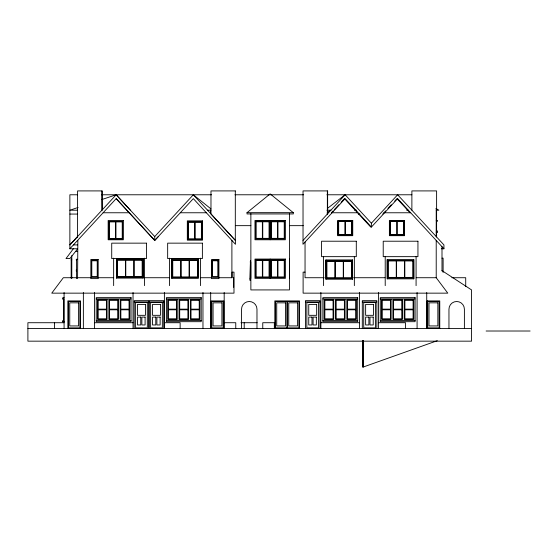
<?xml version="1.0" encoding="UTF-8"?>
<svg xmlns="http://www.w3.org/2000/svg" width="558" height="558" viewBox="0 0 558 558"><rect width="100%" height="100%" fill="white"/><g stroke="black" fill="none" stroke-linecap="round" stroke-linejoin="round"><path stroke-width="0.84" d="M73.558 248.512L66.004 258.577L69.869 258.577L77.583 248.931M77.583 236.571L69.869 244.913L116.162 194.777L154.74 236.571L154.74 240.428L158.346 236.571M77.583 248.77L69.869 248.77L116.162 198.634L154.74 240.428L193.319 198.634L235.462 244.285L235.462 240.428L193.319 194.777L154.74 236.571M441.336 248.784L443.931 248.784L397.631 198.634L371.384 227.071L371.384 223.214L345.13 194.777L303.029 240.428L303.029 190.913L327.63 190.913L327.63 214.063M332.01 212.152L333.14 210.924M334.277 209.689L338.811 204.779M341.084 202.317L344.488 198.634L370.735 227.071M371.384 223.214L397.631 194.777L443.931 244.927L443.931 248.784M382.788 214.021L385.634 210.931M387.908 208.469L391.311 204.779M394.722 201.089L396.989 198.634L410.039 212.765L410.681 212.765M327.037 213.1L330.266 210.206M247.013 212.661L270.156 193.891L293.306 212.661L293.306 213.944L247.013 213.944L247.013 212.661L293.306 212.661M327.462 208.385L345.13 194.777M437.305 340.687L363.07 367.087L363.07 340.506M78.134 207.45L69.869 210.206L77.583 210.206M102.107 199.457L116.162 194.777L130.391 210.206M77.583 194.777L69.869 194.777L69.869 248.784M101.584 194.777L211.538 194.777M234.96 194.777L303.664 194.777M326.904 194.777L411.881 194.777M207.485 210.206L210.966 210.206M326.918 210.206L330.992 210.206M354.476 210.206L356.653 210.206M406.656 210.206L408.4 210.206M436.272 210.206L438.881 210.206L435.882 208.49M103.118 212.765L129.205 212.765M180.276 212.765L206.369 212.765M331.438 212.765L357.532 212.765M383.932 212.779L410.039 212.765M69.869 214.063L77.583 214.063M358.264 214.063L359.868 214.063M436.216 220.48L437.486 220.48L437.486 221.24L436.537 221.24L436.537 230.984M235.678 225.655L250.87 225.655M289.449 225.655L303.308 225.655M436.216 230.984L437.486 230.984L437.486 232.505L436.216 232.505M77.855 240.428L77.583 278.575M73.44 244.913L77.583 244.913M75.93 251.344L77.583 251.344M441.999 258.173L443.115 258.173L443.115 272.43M116.455 258.814L143.106 258.814L143.106 278.1L116.455 278.1L116.455 258.814L116.524 278.1M289.449 259.01L289.449 278.379M71.794 259.058L71.166 259.058L71.166 278.351M171.725 259.058L198.306 259.058L198.383 278.351L171.801 278.351L171.725 259.058L171.801 278.351M77.583 259.282L76.306 259.282L76.306 260.042M413.764 259.547L387.182 259.547L387.259 278.833L413.841 278.833L413.764 259.547L413.764 278.833M71.166 259.958L71.794 259.958M352.468 259.923L325.886 259.923L325.956 279.216L352.537 279.216L352.468 259.923L352.468 279.216M250.117 261.932L250.758 261.932L250.758 278.407L250.117 278.407M305.045 272.13L303.113 272.13L303.113 293.152L447.788 293.152L436.216 277.724L436.216 240.428M71.166 277.438L71.794 277.438M90.842 277.724L63.326 277.724L51.755 293.152L233.99 293.152L233.99 272.13L232.058 272.13L232.058 277.724L218.91 277.724M98.187 277.724L113.644 277.724M144.508 277.724L169.583 277.724M200.448 277.724L211.566 277.724M324.156 277.724L305.045 277.724L305.045 242.012M353.688 277.724L384.957 277.724M416.233 277.724L436.216 277.724M451.827 277.724L465.714 277.724L465.714 286.54M64.079 297.637L62.803 297.637L62.803 299.102L63.758 299.102M62.803 298.907L63.758 298.907L63.758 320.62M96.227 298.907L131.039 298.907M166.396 298.907L201.201 298.907M322.88 298.9L357.685 298.9M380.27 298.9L415.082 298.9M134.185 301.927L148.742 301.927M149.216 301.927L163.773 301.927M305.428 301.927L319.985 301.927M362.302 301.927L376.859 301.927M63.758 320.425L62.803 320.425L62.803 321.882L64.079 321.882M96.227 320.425L131.039 320.425M166.396 320.425L201.201 320.425M322.88 320.418L357.685 320.418M380.27 320.418L415.082 320.418M62.803 321.687L64.079 321.687M64.079 322.719L27.9 322.719L27.9 341.161L471.566 341.161L471.566 289.923L441.999 270.637M94.462 322.719L133.041 322.719M164.387 322.719L180.143 322.719L180.143 328.502M224.183 322.719L235.762 322.719L235.762 328.502M240.965 322.719L257.182 322.719M320.878 322.719L359.457 322.719M378.505 322.719L405.513 322.719L405.513 328.502M27.9 328.502L471.566 328.502M486.116 331.013L530.1 331.013M362.595 366.404L363.07 366.404M193.319 194.777L210.917 208.859M154.74 240.428L116.162 198.634M371.384 227.071L345.13 198.634L302.987 244.285L302.987 240.428M102.163 199.436L102.254 209.843M464.395 328.502L464.395 309.216A7.714 7.714 0 0 0 456.674 301.501A7.714 7.714 0 0 0 448.96 309.216L448.96 328.502M441.999 246.699L441.999 270.944M439.76 328.502L439.76 300.908L427.1 300.908L427.1 328.502M436.607 236.997L436.607 190.913L411.881 190.913L411.881 210.206M436.216 209.187L436.216 236.571M427.365 300.908L427.365 328.502M426.73 292.497L426.73 328.502M417.084 292.497L417.084 328.502M416.08 256.492L416.08 285.64M387.259 259.547L387.259 278.833M385.215 256.492L385.215 285.64M378.505 292.497L378.505 328.502M376.859 328.502L376.859 300.657L362.302 300.657L362.302 328.502M363.251 340.701L363.251 367.045L362.595 367.045L362.595 340.701M359.457 292.497L359.457 328.502M354.351 256.492L354.351 285.64M327.358 190.913L327.358 214.063M325.956 259.923L325.956 279.216M323.487 256.492L323.487 285.64M320.878 292.497L320.878 328.502M319.985 328.502L319.985 300.657L305.428 300.657L305.428 328.502M299.5 328.502L299.5 300.908L274.822 300.908L274.822 328.502M289.449 213.595L289.449 289.923L250.87 289.923L250.87 213.595M287.475 301.55L287.475 327.874M286.847 301.55L286.847 327.874M274.341 328.502L274.341 322.719L262.762 322.719L262.762 328.502M270.156 220.48L270.156 239.773M270.156 259.058L270.156 278.351M256.98 328.502L256.98 309.216A7.714 7.714 0 0 0 249.259 301.501A7.714 7.714 0 0 0 241.544 309.216L241.544 328.502M244.209 322.719L244.209 328.502M233.669 277.305L233.669 287.363M231.898 240.428L231.898 277.724M224.183 292.497L224.183 328.502M223.821 328.502L223.821 300.908L211.161 300.908L211.161 328.502M210.68 292.497L210.68 328.502M210.519 210.206L210.519 213.637M202.966 292.497L202.966 328.502M200.448 258.152L200.448 285.64M198.306 259.058L198.306 274.996M169.583 258.152L169.583 285.64M164.387 292.497L164.387 328.502M163.773 328.502L163.773 300.657L149.216 300.657L149.216 328.502M148.742 328.502L148.742 300.657L134.185 300.657L134.185 328.502M144.508 258.152L144.508 285.64M143.106 258.814L143.106 278.1M133.041 292.497L133.041 328.502M113.644 258.152L113.644 285.64M102.184 199.492L102.184 190.913L77.583 190.913L77.583 237.199M101.912 190.913L101.912 210.631M94.462 292.497L94.462 328.502M83.365 292.497L83.365 328.502M80.512 328.502L80.512 300.908L67.853 300.908L67.853 328.502M76.467 259.282L76.467 278.575M76.306 269.786L76.306 271.307M71.794 255.634L71.794 278.351M64.079 292.511L64.079 328.502M54.433 322.719L54.433 328.502M235.309 190.913L210.98 190.913L210.98 214.063L235.309 240.428L235.309 190.913M123.346 220.48L108.161 220.48L108.161 239.773L123.346 239.773L123.346 220.48M285.347 220.48L254.971 220.48L254.971 239.773L285.347 239.773L285.347 220.48M352.74 220.48L337.555 220.48L337.555 235.671L352.74 235.671L352.74 220.48M404.585 220.48L389.393 220.48L389.393 235.671L404.585 235.671L404.585 220.48M202.505 220.863L187.321 220.863L187.321 240.156L202.505 240.156L202.505 220.863M352.028 221.108L338.267 221.108L338.267 234.953L352.028 234.953L352.028 221.108M403.873 221.108L390.105 221.108L390.105 234.953L403.873 234.953L403.873 221.108M269.444 221.275L255.683 221.275L255.683 238.859L269.444 238.859L269.444 221.275M284.636 221.275L270.874 221.275L270.874 238.859L284.636 238.859L284.636 221.275M122.634 221.393L108.873 221.393L108.873 238.977L122.634 238.977L122.634 221.393M344.949 221.505L338.664 221.505L338.664 234.555L344.949 234.555L344.949 221.505M351.638 221.505L345.346 221.505L345.346 234.555L351.638 234.555L351.638 221.505M396.794 221.505L390.502 221.505L390.502 234.555L396.794 234.555L396.794 221.505M403.476 221.505L397.191 221.505L397.191 234.555L403.476 234.555L403.476 221.505M201.794 221.777L188.032 221.777L188.032 239.361L201.794 239.361L201.794 221.777M262.365 221.784L256.08 221.784L256.08 238.357L262.365 238.357L262.365 221.784M269.054 221.784L262.762 221.784L262.762 238.357L269.054 238.357L269.054 221.784M277.556 221.784L271.265 221.784L271.265 238.357L277.556 238.357L277.556 221.784M284.238 221.784L277.954 221.784L277.954 238.357L284.238 238.357L284.238 221.784M115.555 221.896L109.263 221.896L109.263 238.468L115.555 238.468L115.555 221.896M122.237 221.896L115.952 221.896L115.952 238.468L122.237 238.468L122.237 221.896M194.714 222.279L188.43 222.279L188.43 238.852L194.714 238.852L194.714 222.279M201.403 222.279L195.112 222.279L195.112 238.852L201.403 238.852L201.403 222.279M356.297 241.216L321.575 241.216L321.575 256.652L356.297 256.652L356.297 241.216M417.942 241.216L383.22 241.216L383.22 256.652L417.942 256.652L417.942 241.216M146.44 243.149L111.719 243.149L111.719 258.577L146.44 258.577L146.44 243.149M202.38 243.149L167.658 243.149L167.658 258.577L202.38 258.577L202.38 243.149M285.347 259.058L254.971 259.058L254.971 278.351L285.347 278.351L285.347 259.058M98.187 259.498L90.842 259.498L90.842 278.609L98.187 278.609L98.187 259.498M218.91 259.498L211.566 259.498L211.566 278.609L218.91 278.609L218.91 259.498M142.52 259.714L117.11 259.714L117.11 277.186L142.52 277.186L142.52 259.714M269.444 259.861L255.683 259.861L255.683 277.445L269.444 277.445L269.444 259.861M284.636 259.861L270.874 259.861L270.874 277.445L284.636 277.445L284.636 259.861M197.797 259.958L172.387 259.958L172.387 277.438L197.797 277.438L197.797 259.958M97.566 260.286L91.456 260.286L91.456 277.221L97.566 277.221L97.566 260.286M125.536 260.223L117.48 260.223L117.48 276.67L125.536 276.67L125.536 260.223M133.843 260.223L125.787 260.223L125.787 276.67L133.843 276.67L133.843 260.223M142.157 260.223L134.101 260.223L134.101 276.67L142.157 276.67L142.157 260.223M218.29 260.286L212.179 260.286L212.179 277.221L218.29 277.221L218.29 260.286M262.365 260.363L256.08 260.363L256.08 276.935L262.365 276.935L262.365 260.363M269.054 260.363L262.762 260.363L262.762 276.935L269.054 276.935L269.054 260.363M277.556 260.363L271.265 260.363L271.265 276.935L277.556 276.935L277.556 260.363M284.238 260.363L277.954 260.363L277.954 276.935L284.238 276.935L284.238 260.363M180.806 260.474L172.75 260.474L172.75 276.921L180.806 276.921L180.806 260.474M189.12 260.474L181.064 260.474L181.064 276.921L189.12 276.921L189.12 260.474M197.434 260.474L189.378 260.474L189.378 276.921L197.434 276.921L197.434 260.474M413.255 260.44L387.845 260.44L387.845 277.919L413.255 277.919L413.255 260.44M97.225 260.781L91.798 260.781L91.798 276.726L97.225 276.726L97.225 260.781M217.948 260.781L212.521 260.781L212.521 276.726L217.948 276.726L217.948 260.781M351.952 260.823L326.542 260.823L326.542 278.296L351.952 278.296L351.952 260.823M250.43 260.963L250.117 280.325L250.43 260.963M396.264 260.956L388.208 260.956L388.208 277.403L396.264 277.403L396.264 260.956M404.578 260.956L396.522 260.956L396.522 277.403L404.578 277.403L404.578 260.956M412.885 260.956L404.829 260.956L404.829 277.403L412.885 277.403L412.885 260.956M334.96 261.339L326.911 261.339L326.911 277.786L334.96 277.786L334.96 261.339M343.275 261.339L335.219 261.339L335.219 277.786L343.275 277.786L343.275 261.339M351.589 261.339L343.533 261.339L343.533 277.786L351.589 277.786L351.589 261.339M131.039 297.637L96.227 297.637L96.227 321.687L131.039 321.687L131.039 297.637M201.201 297.637L166.396 297.637L166.396 321.687L201.201 321.687L201.201 297.637M357.685 297.637L322.88 297.637L322.88 321.687L357.685 321.687L357.685 297.637M415.082 297.637L380.27 297.637L380.27 321.687L415.082 321.687L415.082 297.637M107.066 299.667L97.559 299.667L97.559 319.441L107.066 319.441L107.066 299.667M118.387 299.667L108.88 299.667L108.88 319.441L118.387 319.441L118.387 299.667M129.707 299.667L120.2 299.667L120.2 319.441L129.707 319.441L129.707 299.667M177.235 299.667L167.728 299.667L167.728 319.441L177.235 319.441L177.235 299.667M188.548 299.667L179.048 299.667L179.048 319.441L188.548 319.441L188.548 299.667M199.869 299.667L190.369 299.667L190.369 319.441L199.869 319.441L199.869 299.667M333.712 299.667L324.212 299.667L324.212 319.434L333.712 319.434L333.712 299.667M345.032 299.667L335.525 299.667L335.525 319.434L345.032 319.434L345.032 299.667M356.353 299.667L346.846 299.667L346.846 319.434L356.353 319.434L356.353 299.667M391.109 299.667L381.602 299.667L381.602 319.434L391.109 319.434L391.109 299.667M402.43 299.667L392.923 299.667L392.923 319.434L402.43 319.434L402.43 299.667M413.75 299.667L404.243 299.667L404.243 319.434L413.75 319.434L413.75 299.667M106.418 300.309L98.208 300.309L98.208 309.153L106.418 309.153L106.418 300.309M117.738 300.309L109.528 300.309L109.528 309.153L117.738 309.153L117.738 300.309M129.058 300.309L120.849 300.309L120.849 309.153L129.058 309.153L129.058 300.309M176.586 300.309L168.37 300.309L168.37 309.153L176.586 309.153L176.586 300.309M187.906 300.309L179.69 300.309L179.69 309.153L187.906 309.153L187.906 300.309M199.227 300.309L191.01 300.309L191.01 309.153L199.227 309.153L199.227 300.309M333.07 300.309L324.854 300.309L324.854 309.146L333.07 309.146L333.07 300.309M344.391 300.309L336.174 300.309L336.174 309.146L344.391 309.146L344.391 300.309M355.704 300.309L347.495 300.309L347.495 309.146L355.704 309.146L355.704 300.309M390.46 300.309L382.251 300.309L382.251 309.146L390.46 309.146L390.46 300.309M401.781 300.309L393.571 300.309L393.571 309.146L401.781 309.146L401.781 300.309M413.101 300.309L404.892 300.309L404.892 309.146L413.101 309.146L413.101 300.309M79.878 301.55L68.488 301.55L68.488 327.874L79.878 327.874L79.878 301.55M223.186 301.55L211.796 301.55L211.796 327.874L223.186 327.874L223.186 301.55M298.872 301.55L275.45 301.55L275.45 327.874L298.872 327.874L298.872 301.55M439.125 301.55L427.735 301.55L427.735 327.874L439.125 327.874L439.125 301.55M147.319 302.555L135.608 302.555L135.608 327.874L147.319 327.874L147.319 302.555M162.35 302.555L150.639 302.555L150.639 327.874L162.35 327.874L162.35 302.555M318.562 302.555L306.851 302.555L306.851 327.874L318.562 327.874L318.562 302.555M375.436 302.555L363.732 302.555L363.732 327.874L375.436 327.874L375.436 302.555M78.608 302.834L69.75 302.834L69.75 325.935L78.608 325.935L78.608 302.834M221.924 302.834L213.065 302.834L213.065 325.935L221.924 325.935L221.924 302.834M285.577 302.834L276.719 302.834L276.719 325.935L285.577 325.935L285.577 302.834M297.602 302.834L288.744 302.834L288.744 325.935L297.602 325.935L297.602 302.834M437.863 302.834L428.997 302.834L428.997 325.935L437.863 325.935L437.863 302.834M145.422 304.389L137.512 304.389L137.512 315.326L145.422 315.326L145.422 304.389M160.453 304.389L152.536 304.389L152.536 315.326L160.453 315.326L160.453 304.389M316.658 304.389L308.748 304.389L308.748 315.326L316.658 315.326L316.658 304.389M373.539 304.389L365.63 304.389L365.63 315.326L373.539 315.326L373.539 304.389M106.418 309.795L98.208 309.795L98.208 318.799L106.418 318.799L106.418 309.795M117.738 309.795L109.528 309.795L109.528 318.799L117.738 318.799L117.738 309.795M129.058 309.795L120.849 309.795L120.849 318.799L129.058 318.799L129.058 309.795M176.586 309.795L168.37 309.795L168.37 318.799L176.586 318.799L176.586 309.795M187.906 309.795L179.69 309.795L179.69 318.799L187.906 318.799L187.906 309.795M199.227 309.795L191.01 309.795L191.01 318.799L199.227 318.799L199.227 309.795M333.07 309.788L324.854 309.788L324.854 318.792L333.07 318.792L333.07 309.788M344.391 309.788L336.174 309.788L336.174 318.792L344.391 318.792L344.391 309.788M355.704 309.788L347.495 309.788L347.495 318.792L355.704 318.792L355.704 309.788M390.46 309.788L382.251 309.788L382.251 318.792L390.46 318.792L390.46 309.788M401.781 309.788L393.571 309.788L393.571 318.792L401.781 318.792L401.781 309.788M413.101 309.788L404.892 309.788L404.892 318.792L413.101 318.792L413.101 309.788M140.756 317.09L137.512 317.09L137.512 324.965L140.756 324.965L140.756 317.09M145.101 317.09L141.858 317.09L141.858 324.965L145.101 324.965L145.101 317.09M155.78 317.09L152.536 317.09L152.536 324.965L155.78 324.965L155.78 317.09M160.132 317.09L156.889 317.09L156.889 324.965L160.132 324.965L160.132 317.09M311.992 317.09L308.748 317.09L308.748 324.965L311.992 324.965L311.992 317.09M316.344 317.09L313.101 317.09L313.101 324.965L316.344 324.965L316.344 317.09M368.873 317.09L365.63 317.09L365.63 324.965L368.873 324.965L368.873 317.09M373.225 317.09L369.982 317.09L369.982 324.965L373.225 324.965L373.225 317.09"/></g></svg>
